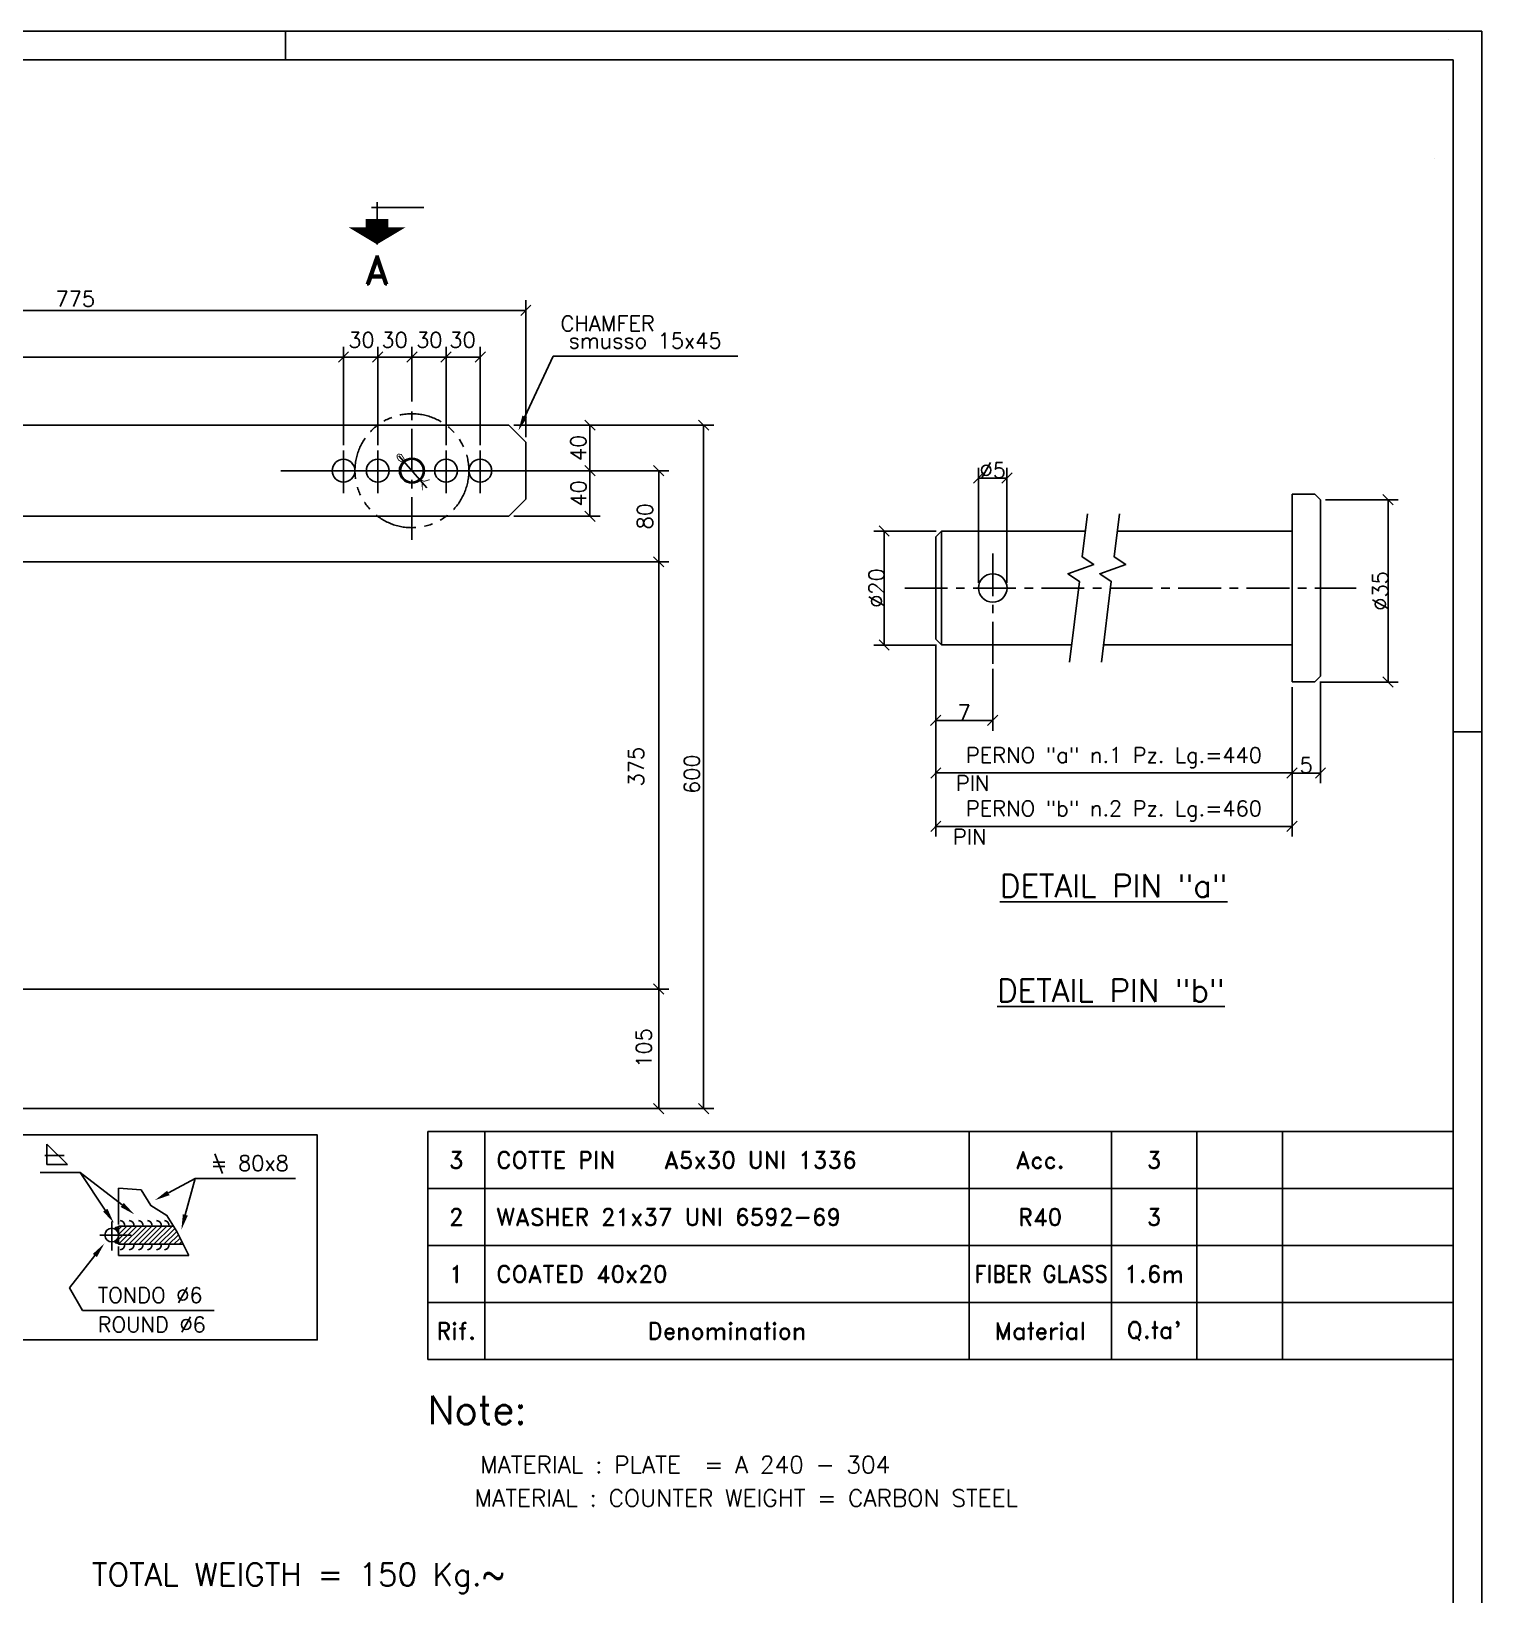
# Model space of a CAD drawing. Extents: x 50 to 3020, y 50 to 2150.
# Drawn here: x 1747 to 3020, y 777 to 2150 of the extents above; entities that cross this region are included whole.
import ezdxf
from ezdxf.enums import TextEntityAlignment as Align

# ---------------------------------------------------------------- set-up
doc = ezdxf.new("R2010")
doc.units = 0
doc.header["$LTSCALE"] = 30
doc.header["$MEASUREMENT"] = 0
for name, pattern in [('CENTER', [2, 1.25, -0.25, 0.25, -0.25]), ('DASHED', [0.75, 0.5, -0.25]), ('PHANTOM', [2.5, 1.25, -0.25, 0.25, -0.25, 0.25, -0.25])]:
    doc.linetypes.add(name, pattern=pattern)
doc.layers.get('0').update_dxf_attribs({"linetype": 'CONTINUOUS'})
doc.layers.get('DEFPOINTS').update_dxf_attribs({"linetype": 'CONTINUOUS'})
for name, color, linetype in [('1', 1, 'CONTINUOUS'), ('2', 2, 'CONTINUOUS'), ('3', 3, 'CONTINUOUS'), ('4', 4, 'CENTER'), ('6', 6, 'CONTINUOUS'), ('7', 7, 'DASHED')]:
    doc.layers.add(name, color=color, linetype=linetype)
doc.styles.add('PES', font='romand', dxfattribs={"height": 400})
doc.styles.add('ROMAND', font='romand')
doc.styles.add('ROMANS', font='romans')
doc.dimstyles.get("Standard").update_dxf_attribs({"dimtxt": 0.18, "dimasz": 0.18, "dimexe": 0.18, "dimexo": 0.0625, "dimgap": 0.09, "dimtad": 0, "dimtih": 1, "dimtoh": 1, "dimdec": 4, "dimzin": 0, "dimdsep": 46, "dimtxsty": 'Standard', "dimcen": 0.09, "dimadec": 0, "dimazin": 0, "dimtfac": 1, "dimtdec": 4, "dimtofl": 0, "dimtmove": 0, "dimatfit": 3, "dimfxl": 1, "dimtolj": 1, "dimtzin": 0, "dimarcsym": 0})

# ---------------------------------------------------------------- blocks, each defined once
blk = doc.blocks.new('*D63')
at = {"layer": '6', "lineweight": -2}
for p, q in [((1456.4, 1309.2), (2306.6, 1309.2)), ((2302.1, 1304.7), (2293.1, 1313.7)), ((2297.6, 1204.2), (2297.6, 1309.2)), ((2302.1, 1199.7), (2293.1, 1208.7)), ((1435.5, 1204.2), (2306.6, 1204.2))]:
    blk.add_line(p, q, dxfattribs=at)
at = {"layer": 'DEFPOINTS', "color": 0}
for p in [(1451.9, 1309.2), (2297.6, 1309.2), (1431, 1204.2)]:
    blk.add_point(p, dxfattribs=at)
at = {"layer": '6', "color": 3, "insert": (2284.6, 1257.4), "char_height": 13.5, "attachment_point": 5, "rotation": 90, "style": 'ROMANS'}
blk.add_mtext('\\A1;105', dxfattribs=at)
blk = doc.blocks.new('*D62')
at = {"layer": '6', "lineweight": -2}
for p, q in [((1965.9, 1764.2), (2306.6, 1764.2)), ((2302.1, 1759.7), (2293.1, 1768.7)), ((2297.6, 1309.2), (2297.6, 1764.2)), ((1456.4, 1309.2), (2306.6, 1309.2)), ((2302.1, 1304.7), (2293.1, 1313.7))]:
    blk.add_line(p, q, dxfattribs=at)
at = {"layer": 'DEFPOINTS', "color": 0}
for p in [(1961.4, 1764.2), (2297.6, 1764.2), (1451.9, 1309.2)]:
    blk.add_point(p, dxfattribs=at)
at = {"layer": '6', "color": 3, "insert": (2277.8, 1504.4), "char_height": 13.5, "attachment_point": 5, "rotation": 90, "style": 'ROMANS'}
blk.add_mtext('\\A1;375', dxfattribs=at)
blk = doc.blocks.new('*D60')
at = {"layer": '6', "lineweight": -2}
for p, q in [((2205.1, 1764.2), (2306.6, 1764.2)), ((2302.1, 1759.7), (2293.1, 1768.7)), ((2297.6, 1684.2), (2297.6, 1764.2)), ((2302.1, 1679.7), (2293.1, 1688.7)), ((1512.3, 1684.2), (2306.6, 1684.2))]:
    blk.add_line(p, q, dxfattribs=at)
at = {"layer": 'DEFPOINTS', "color": 0}
for p in [(2200.6, 1764.2), (2297.6, 1764.2), (1507.8, 1684.2)]:
    blk.add_point(p, dxfattribs=at)
at = {"layer": '6', "color": 3, "insert": (2285.6, 1724.2), "char_height": 13.5, "attachment_point": 5, "rotation": 90, "style": 'ROMANS'}
blk.add_mtext('\\A1;80', dxfattribs=at)
blk = doc.blocks.new('*D57')
at = {"layer": '6', "lineweight": -2}
for p, q in [((1386.5, 1900.5), (1395.5, 1909.5)), ((1391, 1909.5), (1391, 1914)), ((2176.5, 1900.5), (2185.5, 1909.5)), ((2181, 1793.7), (2181, 1914)), ((1391, 1905), (2181, 1905))]:
    blk.add_line(p, q, dxfattribs=at)
at = {"layer": 'DEFPOINTS', "color": 0}
for p in [(1391, 1905), (2181, 1905), (2181, 1789.2)]:
    blk.add_point(p, dxfattribs=at)
at = {"layer": '6', "color": 3, "insert": (1785.6, 1915.1), "char_height": 13.5, "attachment_point": 5, "style": 'ROMANS'}
blk.add_mtext('\\A1;775', dxfattribs=at)
blk = doc.blocks.new('*D56')
at = {"layer": '6', "lineweight": -2}
for p, q in [((1386.5, 1859.5), (1395.5, 1868.5)), ((2016.5, 1859.5), (2025.5, 1868.5)), ((2021, 1786.6), (2021, 1873)), ((1391, 1864), (2021, 1864)), ((1391, 1859.8), (1391, 1855))]:
    blk.add_line(p, q, dxfattribs=at)
at = {"layer": 'DEFPOINTS', "color": 0}
for p in [(1391, 1864.3), (2021, 1864), (2021, 1782.1)]:
    blk.add_point(p, dxfattribs=at)
at = {"layer": '6', "color": 3, "insert": (1689.7, 1875.2), "char_height": 13.5, "attachment_point": 5, "style": 'ROMANS'}
blk.add_mtext('\\A1;615', dxfattribs=at)
blk = doc.blocks.new('*D55')
at = {"layer": '6', "lineweight": -2}
for p, q in [((2016.5, 1859.5), (2025.5, 1868.5)), ((2021, 1786.6), (2021, 1873)), ((2046.5, 1859.5), (2055.5, 1868.5)), ((2051, 1786.6), (2051, 1873)), ((2021, 1864), (2051, 1864))]:
    blk.add_line(p, q, dxfattribs=at)
at = {"layer": 'DEFPOINTS', "color": 0}
for p in [(2051, 1864), (2021, 1782.1), (2051, 1782.1)]:
    blk.add_point(p, dxfattribs=at)
at = {"layer": '6', "color": 3, "insert": (2036.7, 1879), "char_height": 13.5, "attachment_point": 5, "style": 'ROMANS'}
blk.add_mtext('\\A1;30', dxfattribs=at)
blk = doc.blocks.new('*D54')
at = {"layer": '6', "lineweight": -2}
for p, q in [((2046.5, 1859.5), (2055.5, 1868.5)), ((2051, 1868.5), (2051, 1873)), ((2076.5, 1859.5), (2085.5, 1868.5)), ((2081, 1825.1), (2081, 1873)), ((2051, 1864), (2081, 1864))]:
    blk.add_line(p, q, dxfattribs=at)
at = {"layer": 'DEFPOINTS', "color": 0}
for p in [(2051, 1864), (2081, 1864), (2081, 1820.6)]:
    blk.add_point(p, dxfattribs=at)
at = {"layer": '6', "color": 3, "insert": (2065.8, 1879), "char_height": 13.5, "attachment_point": 5, "style": 'ROMANS'}
blk.add_mtext('\\A1;30', dxfattribs=at)
blk = doc.blocks.new('*D53')
at = {"layer": '6', "lineweight": -2}
for p, q in [((2076.5, 1859.5), (2085.5, 1868.5)), ((2081, 1825.1), (2081, 1873)), ((2106.5, 1859.5), (2115.5, 1868.5)), ((2111, 1868.5), (2111, 1873)), ((2111, 1864), (2081, 1864))]:
    blk.add_line(p, q, dxfattribs=at)
at = {"layer": 'DEFPOINTS', "color": 0}
for p in [(2081, 1864), (2111, 1864), (2081, 1820.6)]:
    blk.add_point(p, dxfattribs=at)
at = {"layer": '6', "color": 3, "insert": (2096.3, 1879), "char_height": 13.5, "attachment_point": 5, "style": 'ROMANS'}
blk.add_mtext('\\A1;30', dxfattribs=at)
blk = doc.blocks.new('*D52')
at = {"layer": '6', "lineweight": -2}
for p, q in [((2106.5, 1859.5), (2115.5, 1868.5)), ((2111, 1786.6), (2111, 1873)), ((2136.5, 1859.5), (2145.5, 1868.5)), ((2141, 1786.6), (2141, 1873)), ((2141, 1864), (2111, 1864))]:
    blk.add_line(p, q, dxfattribs=at)
at = {"layer": 'DEFPOINTS', "color": 0}
for p in [(2111, 1864), (2111, 1782.1), (2141, 1782.1)]:
    blk.add_point(p, dxfattribs=at)
at = {"layer": '6', "color": 3, "insert": (2125.4, 1879), "char_height": 13.5, "attachment_point": 5, "style": 'ROMANS'}
blk.add_mtext('\\A1;30', dxfattribs=at)
blk = doc.blocks.new('FF')
at = {"layer": '6'}
blk.add_arc((4.5, -0.4), 4.53, 175.2846, 264.1351, dxfattribs=at)
blk = doc.blocks.new('SALD_C')
at = {"layer": '6'}
for p, q in [((0.87, 3.29), (4.64, 3.29)), ((5.28, 1.56), (1.28, 5.56)), ((1.28, 5.56), (1.28, 1.56)), ((0, 0), (7.81, 0)), ((1.28, 1.56), (5.28, 1.56))]:
    blk.add_line(p, q, dxfattribs=at)
blk = doc.blocks.new('*X14')
at = {"color": 0}
for p, q in [((1489.8, 535.2), (1501.8, 547.2)), ((1489.8, 539.6), (1497.4, 547.2)), ((1489.8, 544), (1493, 547.2)), ((1490.2, 531.2), (1506.2, 547.2)), ((1494.6, 531.2), (1510.6, 547.2)), ((1499.1, 531.2), (1515.1, 547.2)), ((1503.5, 531.2), (1519.5, 547.2)), ((1507.9, 531.2), (1523.9, 547.2)), ((1512.3, 531.2), (1528.3, 547.2)), ((1516.7, 531.2), (1532.7, 547.2)), ((1521.2, 531.2), (1537.2, 547.2)), ((1525.6, 531.2), (1539.3, 544.9)), ((1530, 531.2), (1540.9, 542.2)), ((1534.4, 531.2), (1542.4, 539.2)), ((1538.8, 531.2), (1543.9, 536.3)), ((1543.3, 531.2), (1545.4, 533.3))]:
    blk.add_line(p, q, dxfattribs=at)
blk = doc.blocks.new('*D50')
at = {"layer": '6', "lineweight": -2}
for p, q in [((2241.8, 1759.7), (2232.8, 1768.7)), ((2237.3, 1724.2), (2237.3, 1764.2)), ((2239.1, 1764.2), (2246.3, 1764.2)), ((2170.5, 1724.2), (2246.3, 1724.2)), ((2241.8, 1719.7), (2232.8, 1728.7))]:
    blk.add_line(p, q, dxfattribs=at)
at = {"layer": 'DEFPOINTS', "color": 0}
for p in [(2234.6, 1764.2), (2237.3, 1764.2), (2166, 1724.2)]:
    blk.add_point(p, dxfattribs=at)
at = {"layer": '6', "color": 3, "insert": (2227.3, 1744.3), "char_height": 13.5, "attachment_point": 5, "rotation": 90, "style": 'ROMANS'}
blk.add_mtext('\\A1;40', dxfattribs=at)
blk = doc.blocks.new('*D49')
at = {"layer": '6', "lineweight": -2}
for p, q in [((2170.5, 1804.2), (2246.3, 1804.2)), ((2241.8, 1799.7), (2232.8, 1808.7)), ((2237.3, 1804.2), (2237.3, 1764.2)), ((2232.8, 1764.2), (2228.3, 1764.2)), ((2241.8, 1759.7), (2232.8, 1768.7))]:
    blk.add_line(p, q, dxfattribs=at)
at = {"layer": 'DEFPOINTS', "color": 0}
for p in [(2166, 1804.2), (2237.3, 1764.2), (2237.3, 1764.2)]:
    blk.add_point(p, dxfattribs=at)
at = {"layer": '6', "color": 3, "insert": (2227.1, 1784.2), "char_height": 13.5, "attachment_point": 5, "rotation": 90, "style": 'ROMANS'}
blk.add_mtext('\\A1;40', dxfattribs=at)
blk = doc.blocks.new('A2')
at = {"layer": '2'}
for p, q in [((599, 425), (15, 425)), ((599, 15), (599, 425))]:
    blk.add_line(p, q, dxfattribs=at)
at = {"layer": '6'}
for p, q in [((604, 430), (10, 430)), ((394, 425), (394, 430)), ((604, 10), (604, 430)), ((599, 307), (604, 307))]:
    blk.add_line(p, q, dxfattribs=at)
blk = doc.blocks.new('SSB')
at = {"layer": '6'}
for p, q in [((0, 0), (-9.17, 0)), ((-8.22, 0.96), (-8.22, -6.46))]:
    blk.add_line(p, q, dxfattribs=at)
at = {"layer": '6', "linetype": 'Continuous'}
blk.add_lwpolyline([(-8.22, -6.46, 0, 10, 0), (-8.22, -3.46, 10, 10, 0)], format="xyseb", dxfattribs=at)
at = {"layer": '6', "linetype": 'Continuous', "const_width": 4}
blk.add_lwpolyline([(-8.22, -3.5), (-8.22, -2)], dxfattribs=at)
at = {"layer": '2', "style": 'PES'}
blk.add_attdef('SEZ.', text='', height=5, dxfattribs=at).set_placement((-8.22, -13.42), align=Align.CENTER)
blk = doc.blocks.new('ELMARIF')
at = {"layer": '2'}
blk.add_line((-180, 0), (-180, 10), dxfattribs=at)
at = {"layer": '6'}
for p, q in [((0, 10), (-180, 10)), ((-170, 0), (-170, 10)), ((-85, 0), (-85, 10)), ((-60, 0), (-60, 10)), ((-45, 0), (-45, 10)), ((-30, 0), (-30, 10))]:
    blk.add_line(p, q, dxfattribs=at)
at = {"layer": '6', "style": 'ROMAND', "flags": 4}
for tag, p in [('RIF.', (-175, 3.5)), ('MATERIALE', (-72.5, 3.5)), ('QUANTITA', (-52.5, 3.5)), ('PESO', (-37.5, 3.5)), ('NOTE', (-15.29, 3.5))]:
    blk.add_attdef(tag, text='', height=3, dxfattribs=at).set_placement(p, align=Align.CENTER)
blk.add_attdef('DENOMINAZIONE', (-168, 3.5), '', height=3, dxfattribs=at)
blk = doc.blocks.new('*D72')
at = {"layer": '6', "lineweight": -2}
for p, q in [((2540.8, 1611.7), (2540.8, 1536)), ((2590.8, 1590.2), (2590.8, 1536)), ((2536.3, 1540.5), (2545.3, 1549.5)), ((2540.8, 1545), (2590.8, 1545)), ((2586.3, 1540.5), (2595.3, 1549.5))]:
    blk.add_line(p, q, dxfattribs=at)
at = {"layer": 'DEFPOINTS', "color": 0}
for p in [(2540.8, 1616.2), (2590.8, 1594.7), (2590.8, 1545)]:
    blk.add_point(p, dxfattribs=at)
at = {"layer": '6', "color": 3, "insert": (2565.8, 1551.8), "char_height": 13.5, "attachment_point": 5, "style": 'ROMANS'}
blk.add_mtext('\\A1;7', dxfattribs=at)
blk = doc.blocks.new('*D73')
at = {"layer": '6', "lineweight": -2}
for p, q in [((2878.5, 1579.2), (2878.5, 1489.8)), ((2849, 1494.3), (2858, 1503.3)), ((2853.5, 1503.3), (2853.5, 1507.8)), ((2853.5, 1498.8), (2878.5, 1498.8)), ((2874, 1494.3), (2883, 1503.3))]:
    blk.add_line(p, q, dxfattribs=at)
at = {"layer": 'DEFPOINTS', "color": 0}
for p in [(2878.5, 1583.7), (2853.5, 1498.8), (2878.5, 1498.8)]:
    blk.add_point(p, dxfattribs=at)
at = {"layer": '6', "color": 3, "insert": (2866, 1505.6), "char_height": 13.5, "attachment_point": 5, "style": 'ROMANS'}
blk.add_mtext('\\A1;5', dxfattribs=at)
blk = doc.blocks.new('*D74')
at = {"layer": '6', "lineweight": -2}
for p, q in [((2942.3, 1734.2), (2933.3, 1743.2)), ((2883, 1738.7), (2946.8, 1738.7)), ((2937.8, 1578.7), (2937.8, 1738.7)), ((2878, 1578.7), (2946.8, 1578.7)), ((2942.3, 1574.2), (2933.3, 1583.2))]:
    blk.add_line(p, q, dxfattribs=at)
at = {"layer": 'DEFPOINTS', "color": 0}
for p in [(2878.5, 1738.7), (2937.8, 1738.7), (2873.5, 1578.7)]:
    blk.add_point(p, dxfattribs=at)
at = {"layer": '6', "color": 3, "insert": (2931, 1658.7), "char_height": 13.5, "attachment_point": 5, "rotation": 90, "style": 'ROMANS'}
blk.add_mtext('\\A1;%%C35', dxfattribs=at)
blk = doc.blocks.new('*D75')
at = {"layer": '6', "lineweight": -2}
for p, q in [((2500, 1706.7), (2491, 1715.7)), ((2541.3, 1711.2), (2486.5, 1711.2)), ((2495.5, 1611.2), (2495.5, 1711.2)), ((2541.3, 1611.2), (2486.5, 1611.2)), ((2500, 1606.7), (2491, 1615.7))]:
    blk.add_line(p, q, dxfattribs=at)
at = {"layer": 'DEFPOINTS', "color": 0}
for p in [(2495.5, 1711.2), (2545.8, 1711.2), (2545.8, 1611.2)]:
    blk.add_point(p, dxfattribs=at)
at = {"layer": '6', "color": 3, "insert": (2488.8, 1661.2), "char_height": 13.5, "attachment_point": 5, "rotation": 90, "style": 'ROMANS'}
blk.add_mtext('\\A1;%%C20', dxfattribs=at)
blk = doc.blocks.new('*D76')
at = {"layer": '6', "lineweight": -2}
for p, q in [((2573.8, 1753.3), (2582.8, 1762.3)), ((2578.3, 1665.7), (2578.3, 1766.8)), ((2603.3, 1757.8), (2578.3, 1757.8)), ((2598.8, 1753.3), (2607.8, 1762.3)), ((2603.3, 1665.7), (2603.3, 1766.8))]:
    blk.add_line(p, q, dxfattribs=at)
at = {"layer": 'DEFPOINTS', "color": 0}
for p in [(2578.3, 1757.8), (2578.3, 1661.2), (2603.3, 1661.2)]:
    blk.add_point(p, dxfattribs=at)
at = {"layer": '6', "color": 3, "insert": (2590.8, 1764.6), "char_height": 13.5, "attachment_point": 5, "style": 'ROMANS'}
blk.add_mtext('\\A1;%%C5', dxfattribs=at)
blk = doc.blocks.new('*D61')
at = {"layer": '6', "lineweight": -2}
for p, q in [((2241.8, 1804.2), (2346, 1804.2)), ((2341.5, 1799.7), (2332.5, 1808.7)), ((2337, 1204.2), (2337, 1804.2)), ((2341.5, 1199.7), (2332.5, 1208.7)), ((1901.7, 1204.2), (2346, 1204.2))]:
    blk.add_line(p, q, dxfattribs=at)
at = {"layer": 'DEFPOINTS', "color": 0}
for p in [(2237.3, 1804.2), (2337, 1804.2), (1897.2, 1204.2)]:
    blk.add_point(p, dxfattribs=at)
at = {"layer": '6', "color": 3, "insert": (2326.8, 1497.8), "char_height": 13.5, "attachment_point": 5, "rotation": 90, "style": 'ROMANS'}
blk.add_mtext('\\A1;600', dxfattribs=at)

msp = doc.modelspace()

# ---------------------------------------------------------------- linework, layer by layer
at = {"layer": '1'}
for p, q in [((1871.6731, 1101.1131), (1823.5696, 1101.1131)), ((1823.5696, 1101.1131), (1823.5696, 1085.1131)), ((1823.5696, 1085.1131), (1880.24181, 1085.1131))]:
    msp.add_line(p, q, dxfattribs=at)
for centre, radius in [((2081.01549, 1764.21201), 10), ((1817.5696, 1093.1131), 6)]:
    msp.add_circle(centre, radius, dxfattribs=at)
at = {"layer": '2'}
for p, q in [((2995, 1034.06187), (2095, 1034.06187)), ((2095, 984.06187), (2095, 1034.06187)), ((2145, 984.06187), (2145, 1034.06187)), ((2570, 984.06187), (2570, 1034.06187)), ((2695, 984.06187), (2695, 1034.06187)), ((2770, 984.06187), (2770, 1034.06187)), ((2845, 984.06187), (2845, 1034.06187)), ((2995, 984.06187), (2095, 984.06187))]:
    msp.add_line(p, q, dxfattribs=at)
at = {"layer": '3'}
for p, q in [((1351.01549, 1804.21201), (2166.01549, 1804.21201)), ((2181.01549, 1789.21201), (2166.01549, 1804.21201)), ((2181.01549, 1739.21201), (2181.01549, 1789.21201)), ((2853.53202, 1743.74541), (2853.53202, 1578.74541)), ((2853.53202, 1743.74541), (2873.53202, 1743.74541)), ((2873.53202, 1743.74541), (2878.53202, 1738.74541)), ((2181.01549, 1739.21201), (2166.01549, 1724.21201)), ((2878.53202, 1738.74541), (2878.53202, 1583.74541)), ((2166.01549, 1724.21201), (1431.01549, 1724.21201)), ((2540.83462, 1706.24541), (2545.83462, 1711.24541)), ((2540.83462, 1706.24541), (2540.83462, 1616.24541)), ((2672.17487, 1711.24541), (2545.83462, 1711.24541)), ((2545.83462, 1711.24541), (2545.83462, 1611.24541)), ((2853.53202, 1711.24541), (2700.2281, 1711.24541)), ((2545.83462, 1611.24541), (2540.83462, 1616.24541)), ((2660.04908, 1611.24541), (2545.83462, 1611.24541)), ((2853.53202, 1611.24541), (2688.1023, 1611.24541)), ((2853.53202, 1578.74541), (2873.53202, 1578.74541)), ((2873.53202, 1578.74541), (2878.53202, 1583.74541)), ((1823.5696, 1102.47575), (1823.5696, 1134.35272)), ((1823.5696, 1075.1131), (1823.5696, 1083.27935)), ((1885.24776, 1075.1131), (1823.5696, 1075.1131))]:
    msp.add_line(p, q, dxfattribs=at)
for centre, radius in [((2021.01549, 1764.21201), 10), ((2051.01549, 1764.21201), 10), ((2081.01549, 1764.21201), 11), ((2111.01549, 1764.21201), 10), ((2141.01549, 1764.21201), 10), ((2590.83462, 1661.24541), 12.5)]:
    msp.add_circle(centre, radius, dxfattribs=at)
at = {"layer": '4'}
for p, q in [((2081.01549, 1703.61718), (2081.01549, 1820.56645)), ((2021.01549, 1744.38421), (2021.01549, 1782.09637)), ((2051.01549, 1744.38421), (2051.01549, 1782.09637)), ((2094.13872, 1749.11961), (2067.89225, 1779.30442)), ((2111.01549, 1744.38421), (2111.01549, 1782.09637)), ((2141.01549, 1744.38421), (2141.01549, 1782.09637)), ((2200.64996, 1764.21201), (1961.43803, 1764.21201)), ((2590.83462, 1691.51742), (2590.83462, 1594.66249)), ((2513.66446, 1661.24541), (2909.71, 1661.24541)), ((1817.5696, 1079.70528), (1817.5696, 1105.1004)), ((1834.5358, 1093.1131), (1807.25122, 1093.1131))]:
    msp.add_line(p, q, dxfattribs=at)
at = {"layer": '6'}
for p, q in [((2180.0342, 1811.64998), (2205.12472, 1864.8631)), ((2205.12472, 1864.8631), (2218.62472, 1864.8631)), ((2218.62472, 1864.8631), (2367.12472, 1864.8631)), ((1907.93201, 1164.60917), (1914.68648, 1147.35427)), ((1826.71784, 1119.61777), (1789.98925, 1148.10448)), ((1811.90683, 1115.08914), (1789.98925, 1148.10448)), ((1867.23073, 1130.16734), (1890.67059, 1142.85299)), ((1882.14232, 1110.88405), (1890.67059, 1142.85299)), ((1890.67059, 1142.85299), (1904.17059, 1142.85299)), ((1904.17059, 1142.85299), (1978.74202, 1142.85299)), ((1802.75743, 1075.23721), (1780.3476, 1046.82572)), ((1780.3476, 1046.82572), (1791.77224, 1027.0115)), ((1791.77224, 1027.0115), (1805.27224, 1027.0115)), ((1805.27224, 1027.0115), (1907.48653, 1027.0115))]:
    msp.add_line(p, q, dxfattribs=at)
at = {"layer": '6', "linetype": 'ByBlock'}
for p, q in [((2853.53202, 1574.24541), (2853.53202, 1489.84578)), ((2540.83462, 1540.53363), (2540.83462, 1489.84578)), ((2536.33462, 1494.34578), (2545.33462, 1503.34578)), ((2540.83462, 1498.84578), (2853.53202, 1498.84578)), ((2849.03202, 1494.34578), (2858.03202, 1503.34578)), ((2540.83462, 1494.34578), (2540.83462, 1443.00183)), ((2853.53202, 1494.34578), (2853.53202, 1443.00183)), ((2536.33462, 1447.50183), (2545.33462, 1456.50183)), ((2849.03202, 1447.50183), (2858.03202, 1456.50183)), ((2853.53202, 1452.00183), (2540.83462, 1452.00183))]:
    msp.add_line(p, q, dxfattribs=at)
at = {"layer": '6'}
for points in [[(2990.49543, 2142.83505), (2990.49543, 2142.83505)], [(2978.56957, 2038.48372), (2978.56957, 2038.48372)], [(2674.02453, 1726.49934), (2669.42229, 1688.54519), (2679.49372, 1681.88439), (2656.75073, 1673.76305), (2666.82216, 1667.10225), (2658.22109, 1596.17019)], [(2702.07776, 1726.49934), (2697.47551, 1688.54519), (2707.54695, 1681.88439), (2684.80395, 1673.76305), (2694.87539, 1667.10225), (2686.27431, 1596.17019)], [(1823.5696, 1134.35272), (1843.28601, 1133.0211), (1851.94478, 1119.03914), (1865.93203, 1110.38364), (1874.5908, 1096.40167), (1885.24776, 1075.1131)]]:
    msp.add_lwpolyline(points, dxfattribs=at)
msp.add_lwpolyline([(1739.03335, 1001.1579), (1997.94455, 1001.1579), (1997.94455, 1181.15969), (1739.03335, 1181.15969)], close=True, dxfattribs=at)
at = {"layer": '6', "color": 0, "linetype": 'ByBlock'}
for p in [(2540.83462, 1545.03363), (2540.83462, 1498.84578), (2853.53202, 1498.84578), (2853.53202, 1498.84578), (2540.83462, 1452.00183)]:
    msp.add_point(p, dxfattribs=at)
at = {"layer": '6'}
for points in [[(2182.0832, 1810.72042), (2177.98519, 1812.57953), (2174.45688, 1799.35593)], [(1868.30165, 1128.18855), (1866.1598, 1132.14614), (1855.35797, 1123.74181)], [(1813.78137, 1116.33357), (1810.0323, 1113.84471), (1819.37342, 1103.84192)], [(1828.09679, 1121.39568), (1825.33889, 1117.83985), (1837.38534, 1111.34405)], [(1823.5696, 1095.64335), (1819.25992, 1098.88543), (1823.5696, 1101.1131), (1820.85409, 1100.479)], [(1884.3163, 1110.30411), (1879.96835, 1111.464), (1878.66265, 1097.84021)], [(1800.99083, 1076.63063), (1804.52403, 1073.84378), (1811.11796, 1085.8368)], [(1823.5696, 1090.58285), (1819.25992, 1087.34077), (1823.5696, 1085.1131), (1820.85409, 1085.74721)]]:
    msp.add_solid(points, dxfattribs=at)
at = {"layer": '7', "const_width": 0.75}
for points in [[(2074.45387, 1771.75822), (2073.9414, 1775.00935), (2071.75502, 1778.40909), (2069.0828, 1778.89476), (2068.11109, 1777.92341), (2068.11109, 1775.9807), (2069.32573, 1773.55233), (2071.75502, 1772.0953), (2074.45387, 1771.75822)], [(2087.5771, 1756.66581), (2089.97223, 1753.17218), (2090.21516, 1746.85839)], [(2087.5771, 1756.66581), (2091.67273, 1754.87205), (2096.53134, 1756.32907)]]:
    msp.add_lwpolyline(points, dxfattribs=at)
at = {"layer": '7', "linetype": 'PHANTOM'}
msp.add_circle((2081.01549, 1764.21201), 50, dxfattribs=at)
at = {"layer": 'DEFPOINTS', "color": 0, "linetype": 'ByBlock'}
msp.add_point((2853.53202, 1578.74541), dxfattribs=at)

# ---------------------------------------------------------------- block references
at = {"layer": '6'}
for name, p, xscale, yscale, zscale in [('A2', (0, 0), 5, 5, 5), ('SALD_C', (1754.83072, 1148.10448), 4.5, 4.5, 4.5)]:
    msp.add_blockref(name, p, dxfattribs=dict(at, xscale=xscale, yscale=yscale, zscale=zscale))
at = {"layer": '6', "xscale": 5, "yscale": 5, "zscale": 5}
for name, p, values in [('SSB', (2091.51071, 1995.21577), {'SEZ.': 'A'}), ('ELMARIF', (2995, 1134.06187), {'RIF.': '3', 'DENOMINAZIONE': 'COTTE PIN   A5x30 UNI 1336', 'MATERIALE': 'Acc.', 'QUANTITA': '3'}), ('ELMARIF', (2995, 1084.06187), {'RIF.': '2', 'DENOMINAZIONE': 'WASHER 21x37 UNI 6592-69', 'MATERIALE': 'R40', 'QUANTITA': '3'}), ('ELMARIF', (2995, 1034.06187), {'RIF.': '1', 'DENOMINAZIONE': 'COATED 40x20', 'QUANTITA': '1.6m'})]:
    msp.add_blockref(name, p, dxfattribs=at).add_auto_attribs(values)
at = {"layer": '6'}
msp.add_blockref('*X14', (333.35186, 553.90894), dxfattribs=at)
at = {"layer": '6', "rotation": 180}
for p in [(1828.99783, 1101.1131), (1836.99783, 1101.1131), (1844.99783, 1101.1131), (1852.99783, 1101.1131), (1860.99783, 1101.1131), (1867.89991, 1101.1131)]:
    msp.add_blockref('FF', p, dxfattribs=at)
at = {"layer": '6', "xscale": -1}
for p in [(1828.99783, 1085.1131), (1836.99783, 1085.1131), (1844.99783, 1085.1131), (1852.99783, 1085.1131), (1860.99783, 1085.1131), (1867.89991, 1085.1131)]:
    msp.add_blockref('FF', p, dxfattribs=at)

# ---------------------------------------------------------------- texts
at = {"layer": '2', "style": 'ROMANS'}
for s, p in [('%%UDETAIL PIN "a"', (2696.98245, 1389.87643)), ('%%UDETAIL PIN "b"', (2694.55727, 1297.80502))]:
    msp.add_text(s, height=20, dxfattribs=at).set_placement(p, align=Align.CENTER)
for s, height, p in [('Note:', 25, (2094.87384, 927.17365)), ('TOTAL WEIGTH = 150 Kg.~ ', 20, (1800.16676, 785.29699))]:
    msp.add_text(s, height=height, dxfattribs=at).set_placement(p)
at = {"layer": '3', "style": 'ROMANS'}
for s, p in [('MATERIAL : PLATE  = A 240 - 304     ', (2140.88484, 884.13383)), ('MATERIAL : COUNTER WEIGHT = CARBON STEEL ', (2135.99387, 854.80302))]:
    msp.add_text(s, height=15, dxfattribs=at).set_placement(p)
at = {"layer": '6', "color": 3, "style": 'ROMANS'}
for s, p in [('CHAMFER', (2294.23912, 1893.34898)), ('PIN', (2587.9851, 1489.80207)), ('PIN', (2585.40188, 1442.89751))]:
    msp.add_text(s, height=13.5, dxfattribs=at).set_placement(p, align=Align.MIDDLE_RIGHT)
for s, p in [('smusso 15x45', (2218.62472, 1878.3631)), ('= 80x8', (1904.17059, 1156.35299)), ('TONDO %%C6', (1805.27224, 1040.5115)), ('ROUND %%C6', (1805.27224, 1014.6579))]:
    msp.add_text(s, height=13.5, dxfattribs=at).set_placement(p, align=Align.MIDDLE_LEFT)
at = {"layer": '6', "color": 3, "linetype": 'ByBlock', "style": 'ROMANS'}
for s, p in [('PERNO "a" n.1 Pz. Lg.=440', (2697.18332, 1512.34578)), ('PERNO "b" n.2 Pz. Lg.=460', (2697.18332, 1465.50183))]:
    msp.add_text(s, height=13.5, dxfattribs=at).set_placement(p, align=Align.MIDDLE)
at = {"layer": '6', "style": 'ROMAND', "width": 0.809841}
msp.add_text('FIBER GLASS', height=15, dxfattribs=at).set_placement((2574.86288, 1051.60554), (2691.71144, 1051.60554), align=Align.FIT)
at = {"layer": '6', "style": 'ROMAND'}
for s, p in [('Rif.', (2120, 1009.06187)), ('Denomination', (2357.5, 1009.06187)), ('Material', (2632.5, 1009.06187)), ("Q.ta'", (2732.5, 1009.06187))]:
    msp.add_text(s, height=15, dxfattribs=at).set_placement(p, align=Align.MIDDLE)

# ---------------------------------------------------------------- dimensions: what is measured, and where the dimension line sits
at = {"layer": '6'}
for base, p1, p2, text, picture, middle in [((2181.01549, 1905.00645), (1391.01549, 1905.00645), (2181.01549, 1789.21201), '775', '*D57', (1785.5608, 1915.1304)), ((2021.01549, 1864.04083), (1391.01549, 1864.32121), (2021.01549, 1782.09637), '615', '*D56', (1689.65777, 1875.2107)), ((2051.01549, 1864.04083), (2021.01549, 1782.09637), (2051.01549, 1782.09637), '30', '*D55', (2036.66063, 1879.04083)), ((2081.01549, 1864.04083), (2051.01549, 1864.04083), (2081.01549, 1820.56645), '30', '*D54', (2065.77956, 1879.04083)), ((2081.01549, 1864.04083), (2111.01549, 1864.04083), (2081.01549, 1820.56645), '30', '*D53', (2096.25141, 1879.04083)), ((2111.01549, 1864.04083), (2141.01549, 1782.09637), (2111.01549, 1782.09637), '30', '*D52', (2125.37035, 1879.04083))]:
    dim = msp.add_linear_dim(base=base, p1=p1, p2=p2, text=text, dimstyle='Standard', override={"dimscale": 4.5, "dimtxt": 3, "dimasz": 3, "dimexe": 2, "dimexo": 1, "dimgap": 0, "dimtad": 1, "dimtih": 0, "dimtoh": 0, "dimdec": 0, "dimlfac": 0.5, "dimtxsty": 'ROMANS', "dimtsz": 1, "dimcen": 2, "dimclrd": 256, "dimclre": 256, "dimclrt": 3, "dimtdec": 0, "dimtofl": 1, "dimtmove": 2}, dxfattribs=at)
    dim.commit()
    dim.dimension.update_dxf_attribs({"geometry": picture, "text_midpoint": middle, "dimtype": 160})
for base, p1, p2, text, picture, middle in [((2336.96576, 1804.21201), (1897.21972, 1204.21201), (2237.34727, 1804.21201), '600', '*D61', (2326.79567, 1497.76206)), ((2237.34727, 1764.21201), (2166.01549, 1804.21201), (2237.34727, 1764.21201), '40', '*D49', (2227.12564, 1784.19435)), ((2297.63484, 1764.21201), (1451.93395, 1309.21201), (1961.43803, 1764.21201), '375', '*D62', (2277.76104, 1504.39093)), ((2297.63484, 1764.21201), (1507.75939, 1684.21201), (2200.64996, 1764.21201), '80', '*D60', (2285.62647, 1724.21201)), ((2237.34727, 1764.21201), (2166.01549, 1724.21201), (2234.58349, 1764.21201), '40', '*D50', (2227.32536, 1744.29737)), ((2297.63484, 1309.21201), (1431.01549, 1204.21201), (1451.93395, 1309.21201), '105', '*D63', (2284.58853, 1257.38711))]:
    dim = msp.add_linear_dim(base=base, p1=p1, p2=p2, angle=90, text=text, dimstyle='Standard', override={"dimscale": 4.5, "dimtxt": 3, "dimasz": 3, "dimexe": 2, "dimexo": 1, "dimgap": 0, "dimtad": 1, "dimtih": 0, "dimtoh": 0, "dimdec": 0, "dimlfac": 0.5, "dimtxsty": 'ROMANS', "dimtsz": 1, "dimcen": 2, "dimclrd": 256, "dimclre": 256, "dimclrt": 3, "dimtdec": 0, "dimtofl": 1, "dimtmove": 2}, dxfattribs=at)
    dim.commit()
    dim.dimension.update_dxf_attribs({"geometry": picture, "text_midpoint": middle, "dimtype": 160})
for base, p1, p2, text, picture, middle in [((2578.33462, 1757.82769), (2603.33462, 1661.24541), (2578.33462, 1661.24541), '%%C5', '*D76', (2590.83462, 1764.57769)), ((2590.83462, 1545.03363), (2540.83462, 1616.24541), (2590.83462, 1594.66249), '7', '*D72', (2565.83462, 1551.78363)), ((2878.53202, 1498.84578), (2853.53202, 1498.84578), (2878.53202, 1583.74541), '5', '*D73', (2866.03202, 1505.59578))]:
    dim = msp.add_linear_dim(base=base, p1=p1, p2=p2, text=text, dimstyle='Standard', override={"dimscale": 4.5, "dimtxt": 3, "dimasz": 3, "dimexe": 2, "dimexo": 1, "dimgap": 0, "dimtad": 1, "dimtih": 0, "dimtoh": 0, "dimdec": 0, "dimlfac": 0.5, "dimtxsty": 'ROMANS', "dimtsz": 1, "dimcen": 2, "dimclrd": 256, "dimclre": 256, "dimclrt": 3, "dimtdec": 0, "dimtofl": 1, "dimtmove": 2}, dxfattribs=at)
    dim.commit()
    dim.dimension.update_dxf_attribs({"geometry": picture, "text_midpoint": middle})
for base, p1, p2, text, picture, middle in [((2937.76323, 1738.74541), (2873.53202, 1578.74541), (2878.53202, 1738.74541), '%%C35', '*D74', (2931.01323, 1658.74541)), ((2495.51238, 1711.24541), (2545.83462, 1611.24541), (2545.83462, 1711.24541), '%%C20', '*D75', (2488.76238, 1661.24541))]:
    dim = msp.add_linear_dim(base=base, p1=p1, p2=p2, angle=90, text=text, dimstyle='Standard', override={"dimscale": 4.5, "dimtxt": 3, "dimasz": 3, "dimexe": 2, "dimexo": 1, "dimgap": 0, "dimtad": 1, "dimtih": 0, "dimtoh": 0, "dimdec": 0, "dimlfac": 0.5, "dimtxsty": 'ROMANS', "dimtsz": 1, "dimcen": 2, "dimclrd": 256, "dimclre": 256, "dimclrt": 3, "dimtdec": 0, "dimtofl": 1, "dimtmove": 2}, dxfattribs=at)
    dim.commit()
    dim.dimension.update_dxf_attribs({"geometry": picture, "text_midpoint": middle})

doc.saveas('drawing.dxf')
